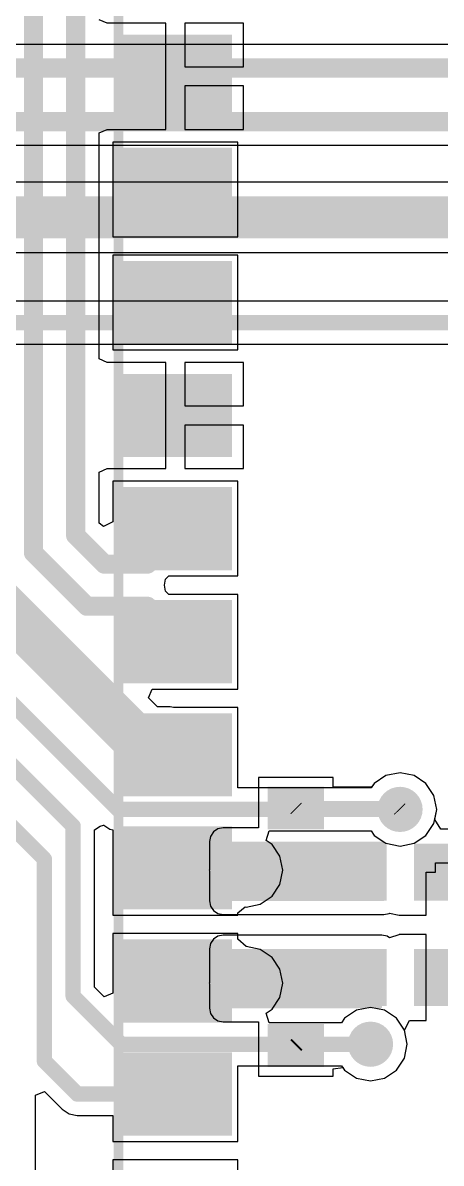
# Model space of a CAD drawing. Header units: millimetres. Extents: x -0.29 to 3.46, y -0.11 to 2.46.
# Drawn here: x 2.438 to 2.657, y 1.22 to 1.816 of the extents above; entities that cross this region are included whole.
import ezdxf

# ---------------------------------------------------------------- set-up
doc = ezdxf.new("R2010")
doc.units = ezdxf.units.MM
doc.header["$MEASUREMENT"] = 0
for name, color, linetype in [('BottomLayer', 5, 'Continuous'), ('BottomPaste', 16, 'Continuous'), ('BottomSolder', 6, 'Continuous'), ('TopLayer', 1, 'Continuous'), ('TopOverlay', 2, 'Continuous'), ('TopPaste', 8, 'Continuous'), ('TopSolder', 216, 'Continuous'), ('ViaHoleLayer', 16, 'Continuous')]:
    doc.layers.add(name, color=color, linetype=linetype)

# ---------------------------------------------------------------- blocks, each defined once
blk = doc.blocks.new('C___0402_B_5')
at = {"layer": 'BottomLayer'}
for points in [[(-0.0095, 0.0125), (-0.0095, -0.0125), (-0.0275, -0.0125), (-0.0275, 0.0125)], [(0.0275, 0.0125), (0.0275, -0.0125), (0.0095, -0.0125), (0.0095, 0.0125)]]:
    blk.add_hatch(color=5, dxfattribs=at).paths.add_polyline_path(points)
at = {"layer": 'BottomPaste'}
for points in [[(-0.0095, 0.0125), (-0.0095, -0.0125), (-0.0275, -0.0125), (-0.0275, 0.0125)], [(0.0275, 0.0125), (0.0275, -0.0125), (0.0095, -0.0125), (0.0095, 0.0125)]]:
    blk.add_hatch(color=16, dxfattribs=at).paths.add_polyline_path(points)
at = {"layer": 'BottomSolder'}
for points in [[(-0.00714, 0.01486), (-0.00714, -0.01486), (-0.02986, -0.01486), (-0.02986, 0.01486)], [(0.02986, 0.01486), (0.02986, -0.01486), (0.00714, -0.01486), (0.00714, 0.01486)]]:
    blk.add_hatch(color=6, dxfattribs=at).paths.add_polyline_path(points)
blk = doc.blocks.new('SIM7500E_15')
at = {"layer": 'TopLayer'}
for points in [[(-0.02953, -0.10039), (0.02165, -0.10039), (0.02165, -0.13583), (-0.02953, -0.13583)], [(-0.02953, -0.15945), (0.02165, -0.15945), (0.02165, -0.19488), (-0.02953, -0.19488)], [(-0.02953, -0.2185), (0.02165, -0.2185), (0.02165, -0.25394), (-0.02953, -0.25394)], [(-0.02953, -0.27756), (0.02165, -0.27756), (0.02165, -0.31299), (-0.02953, -0.31299)], [(-0.02953, -0.33661), (0.02165, -0.33661), (0.02165, -0.37205), (-0.02953, -0.37205)], [(-0.02953, -0.39567), (0.02165, -0.39567), (0.02165, -0.4311), (-0.02953, -0.4311)], [(-0.02953, -0.45472), (0.02165, -0.45472), (0.02165, -0.49016), (-0.02953, -0.49016)], [(-0.02953, -0.51378), (0.02165, -0.51378), (0.02165, -0.54921), (-0.02953, -0.54921)], [(-0.02953, -0.57283), (0.02165, -0.57283), (0.02165, -0.60827), (-0.02953, -0.60827)], [(-0.02953, -0.63189), (0.02165, -0.63189), (0.02165, -0.66732), (-0.02953, -0.66732)]]:
    blk.add_hatch(color=1, dxfattribs=at).paths.add_polyline_path(points)
at = {"layer": 'TopPaste'}
for points in [[(-0.02953, -0.10039), (0.02165, -0.10039), (0.02165, -0.13583), (-0.02953, -0.13583)], [(-0.02953, -0.15945), (0.02165, -0.15945), (0.02165, -0.19488), (-0.02953, -0.19488)], [(-0.02953, -0.2185), (0.02165, -0.2185), (0.02165, -0.25394), (-0.02953, -0.25394)], [(-0.02953, -0.27756), (0.02165, -0.27756), (0.02165, -0.31299), (-0.02953, -0.31299)], [(-0.02953, -0.33661), (0.02165, -0.33661), (0.02165, -0.37205), (-0.02953, -0.37205)], [(-0.02953, -0.39567), (0.02165, -0.39567), (0.02165, -0.4311), (-0.02953, -0.4311)], [(-0.02953, -0.45472), (0.02165, -0.45472), (0.02165, -0.49016), (-0.02953, -0.49016)], [(-0.02953, -0.51378), (0.02165, -0.51378), (0.02165, -0.54921), (-0.02953, -0.54921)], [(-0.02953, -0.57283), (0.02165, -0.57283), (0.02165, -0.60827), (-0.02953, -0.60827)], [(-0.02953, -0.63189), (0.02165, -0.63189), (0.02165, -0.66732), (-0.02953, -0.66732)]]:
    blk.add_hatch(color=8, dxfattribs=at).paths.add_polyline_path(points)
at = {"layer": 'TopSolder'}
for points in [[(-0.03353, -0.09639), (0.02565, -0.09639), (0.02565, -0.13983), (-0.03353, -0.13983)], [(-0.03353, -0.15545), (0.02565, -0.15545), (0.02565, -0.19888), (-0.03353, -0.19888)], [(-0.03353, -0.2145), (0.02565, -0.2145), (0.02565, -0.25794), (-0.03353, -0.25794)], [(-0.03353, -0.27356), (0.02565, -0.27356), (0.02565, -0.31699), (-0.03353, -0.31699)], [(-0.03353, -0.33261), (0.02565, -0.33261), (0.02565, -0.37605), (-0.03353, -0.37605)], [(-0.03353, -0.39167), (0.02565, -0.39167), (0.02565, -0.4351), (-0.03353, -0.4351)], [(-0.03353, -0.45072), (0.02565, -0.45072), (0.02565, -0.49416), (-0.03353, -0.49416)], [(-0.03353, -0.50978), (0.02565, -0.50978), (0.02565, -0.55321), (-0.03353, -0.55321)], [(-0.03353, -0.56883), (0.02565, -0.56883), (0.02565, -0.61227), (-0.03353, -0.61227)], [(-0.03353, -0.62789), (0.02565, -0.62789), (0.02565, -0.67132), (-0.03353, -0.67132)]]:
    blk.add_hatch(color=216, dxfattribs=at).paths.add_polyline_path(points)
at = {"layer": 'TopOverlay', "const_width": 0.005}
blk.add_lwpolyline([(-0.03356, -0.94639), (-0.03356, 0.12061)], dxfattribs=at)
blk = doc.blocks.new('R___0402_B_47')
at = {"layer": 'BottomLayer'}
for points in [[(-0.0095, 0.0125), (-0.0095, -0.0125), (-0.0275, -0.0125), (-0.0275, 0.0125)], [(0.0275, 0.0125), (0.0275, -0.0125), (0.0095, -0.0125), (0.0095, 0.0125)]]:
    blk.add_hatch(color=5, dxfattribs=at).paths.add_polyline_path(points)
at = {"layer": 'BottomPaste'}
for points in [[(-0.0095, 0.0125), (-0.0095, -0.0125), (-0.0275, -0.0125), (-0.0275, 0.0125)], [(0.0275, 0.0125), (0.0275, -0.0125), (0.0095, -0.0125), (0.0095, 0.0125)]]:
    blk.add_hatch(color=16, dxfattribs=at).paths.add_polyline_path(points)
at = {"layer": 'BottomSolder'}
for points in [[(-0.00733, 0.01467), (-0.00733, -0.01467), (-0.02967, -0.01467), (-0.02967, 0.01467)], [(0.02967, 0.01467), (0.02967, -0.01467), (0.00733, -0.01467), (0.00733, 0.01467)]]:
    blk.add_hatch(color=6, dxfattribs=at).paths.add_polyline_path(points)
blk = doc.blocks.new('R___0402_B_48')
at = {"layer": 'BottomLayer'}
for points in [[(-0.0095, 0.0125), (-0.0095, -0.0125), (-0.0275, -0.0125), (-0.0275, 0.0125)], [(0.0275, 0.0125), (0.0275, -0.0125), (0.0095, -0.0125), (0.0095, 0.0125)]]:
    blk.add_hatch(color=5, dxfattribs=at).paths.add_polyline_path(points)
at = {"layer": 'BottomPaste'}
for points in [[(-0.0095, 0.0125), (-0.0095, -0.0125), (-0.0275, -0.0125), (-0.0275, 0.0125)], [(0.0275, 0.0125), (0.0275, -0.0125), (0.0095, -0.0125), (0.0095, 0.0125)]]:
    blk.add_hatch(color=16, dxfattribs=at).paths.add_polyline_path(points)
at = {"layer": 'BottomSolder'}
for points in [[(-0.00733, 0.01467), (-0.00733, -0.01467), (-0.02967, -0.01467), (-0.02967, 0.01467)], [(0.02967, 0.01467), (0.02967, -0.01467), (0.00733, -0.01467), (0.00733, 0.01467)]]:
    blk.add_hatch(color=6, dxfattribs=at).paths.add_polyline_path(points)
blk = doc.blocks.new('C___0402_B_122')
at = {"layer": 'BottomLayer'}
for points in [[(-0.0095, 0.0125), (-0.0095, -0.0125), (-0.0275, -0.0125), (-0.0275, 0.0125)], [(0.0275, 0.0125), (0.0275, -0.0125), (0.0095, -0.0125), (0.0095, 0.0125)]]:
    blk.add_hatch(color=5, dxfattribs=at).paths.add_polyline_path(points)
at = {"layer": 'BottomPaste'}
for points in [[(-0.0095, 0.0125), (-0.0095, -0.0125), (-0.0275, -0.0125), (-0.0275, 0.0125)], [(0.0275, 0.0125), (0.0275, -0.0125), (0.0095, -0.0125), (0.0095, 0.0125)]]:
    blk.add_hatch(color=16, dxfattribs=at).paths.add_polyline_path(points)
at = {"layer": 'BottomSolder'}
for points in [[(-0.00714, 0.01486), (-0.00714, -0.01486), (-0.02986, -0.01486), (-0.02986, 0.01486)], [(0.02986, 0.01486), (0.02986, -0.01486), (0.00714, -0.01486), (0.00714, 0.01486)]]:
    blk.add_hatch(color=6, dxfattribs=at).paths.add_polyline_path(points)

msp = doc.modelspace()

# ---------------------------------------------------------------- hatches: boundary and pattern name
at = {"layer": 'BottomLayer'}
h = msp.add_hatch(color=5, dxfattribs=at)
edge = h.paths.add_edge_path()
edge.add_arc((2.63541, 1.40482), 0.01181, 0, 360)
for points in [[(2.543, 1.357), (2.627, 1.357), (2.627, 1.388), (2.543, 1.388)], [(2.543, 1.301), (2.626, 1.301), (2.626, 1.332), (2.543, 1.332)]]:
    msp.add_hatch(color=5, dxfattribs=at).paths.add_polyline_path(points)
h = msp.add_hatch(color=5, dxfattribs=at)
edge = h.paths.add_edge_path()
edge.add_arc((2.555, 1.373), 0.01181, 0, 360)
h = msp.add_hatch(color=5, dxfattribs=at)
edge = h.paths.add_edge_path()
edge.add_arc((2.555, 1.314), 0.01181, 0, 360)
h = msp.add_hatch(color=5, dxfattribs=at)
edge = h.paths.add_edge_path()
edge.add_arc((2.62, 1.28219), 0.01181, 0, 360)
at = {"layer": 'TopLayer'}
h = msp.add_hatch(color=1, dxfattribs=at)
edge = h.paths.add_edge_path()
edge.add_arc((2.63541, 1.40482), 0.01181, 0, 360)
h = msp.add_hatch(color=1, dxfattribs=at)
edge = h.paths.add_edge_path()
edge.add_arc((2.555, 1.373), 0.01181, 0, 360)
h = msp.add_hatch(color=1, dxfattribs=at)
edge = h.paths.add_edge_path()
edge.add_arc((2.555, 1.314), 0.01181, 0, 360)
h = msp.add_hatch(color=1, dxfattribs=at)
edge = h.paths.add_edge_path()
edge.add_arc((2.62, 1.28219), 0.01181, 0, 360)
at = {"layer": 'ViaHoleLayer'}
h = msp.add_hatch(color=16, dxfattribs=at)
edge = h.paths.add_edge_path()
edge.add_arc((2.63541, 1.40482), 0.00591, 0, 360)
h = msp.add_hatch(color=16, dxfattribs=at)
edge = h.paths.add_edge_path()
edge.add_arc((2.555, 1.373), 0.00591, 0, 360)
h = msp.add_hatch(color=16, dxfattribs=at)
edge = h.paths.add_edge_path()
edge.add_arc((2.555, 1.314), 0.00591, 0, 360)
h = msp.add_hatch(color=16, dxfattribs=at)
edge = h.paths.add_edge_path()
edge.add_arc((2.62, 1.28219), 0.00591, 0, 360)

# ---------------------------------------------------------------- linework, layer by layer
at = {"layer": 'BottomLayer'}
for p, q in [((3.20352, 1.80424), (2.33933, 1.80424)), ((2.36345, 1.75176), (3.18193, 1.75176)), ((2.982, 1.73235), (2.2346, 1.73235)), ((2.227, 1.69565), (2.9744, 1.69565)), ((2.704, 1.67022), (1.50843, 1.67022)), ((1.41532, 1.64778), (2.69935, 1.64778)), ((2.63541, 1.424), (2.62807, 1.42254)), ((2.64275, 1.42254), (2.63541, 1.424)), ((2.6005, 1.4215), (2.5615, 1.4215)), ((2.5615, 1.4215), (2.5615, 1.39514)), ((2.6005, 1.41638), (2.6005, 1.4215)), ((2.62185, 1.41839), (2.62051, 1.41638)), ((2.62807, 1.42254), (2.62185, 1.41839)), ((2.64897, 1.41839), (2.64275, 1.42254)), ((2.65313, 1.41216), (2.64897, 1.41839)), ((2.62051, 1.41638), (2.6005, 1.41638)), ((2.65459, 1.40482), (2.65313, 1.41216)), ((2.65353, 1.3995), (2.65459, 1.40482)), ((2.54027, 1.39459), (2.53795, 1.39305)), ((2.543, 1.39514), (2.54027, 1.39459)), ((2.5615, 1.39514), (2.543, 1.39514)), ((2.65669, 1.3945), (2.65353, 1.3995)), ((2.673, 1.3945), (2.65669, 1.3945)), ((2.53641, 1.39073), (2.53586, 1.388)), ((2.53586, 1.388), (2.53586, 1.37321)), ((2.53795, 1.39305), (2.53641, 1.39073)), ((2.654, 1.372), (2.654, 1.377)), ((2.654, 1.377), (2.673, 1.377)), ((2.53586, 1.37321), (2.53582, 1.373)), ((2.53582, 1.373), (2.53586, 1.37279)), ((2.53586, 1.37279), (2.53586, 1.357)), ((2.649, 1.3495), (2.649, 1.372)), ((2.649, 1.372), (2.654, 1.372)), ((2.53586, 1.357), (2.53641, 1.35427)), ((2.53641, 1.35427), (2.53795, 1.35195)), ((2.53795, 1.35195), (2.54027, 1.35041)), ((2.54027, 1.35041), (2.543, 1.34986)), ((2.543, 1.34986), (2.627, 1.34986)), ((2.627, 1.34986), (2.62973, 1.35041)), ((2.62973, 1.35041), (2.63, 1.35059)), ((2.63, 1.35059), (2.635, 1.3495)), ((2.635, 1.3495), (2.635, 1.3495)), ((2.635, 1.3495), (2.649, 1.3495)), ((2.53641, 1.33473), (2.53586, 1.332)), ((2.53795, 1.33705), (2.53641, 1.33473)), ((2.54027, 1.33859), (2.53795, 1.33705)), ((2.543, 1.33914), (2.54027, 1.33859)), ((2.626, 1.33914), (2.543, 1.33914)), ((2.62873, 1.33859), (2.626, 1.33914)), ((2.63, 1.33775), (2.62873, 1.33859)), ((2.6348, 1.33938), (2.63, 1.33775)), ((2.635, 1.3395), (2.6348, 1.33938)), ((2.649, 1.3395), (2.635, 1.3395)), ((2.649, 1.317), (2.649, 1.3395)), ((2.53586, 1.332), (2.53586, 1.31421)), ((2.649, 1.2945), (2.649, 1.317)), ((2.53586, 1.31421), (2.53582, 1.314)), ((2.53582, 1.314), (2.53586, 1.31379)), ((2.53586, 1.31379), (2.53586, 1.301)), ((2.53586, 1.301), (2.53641, 1.29827)), ((2.53641, 1.29827), (2.53795, 1.29595)), ((2.53795, 1.29595), (2.54027, 1.29441)), ((2.54027, 1.29441), (2.543, 1.29386)), ((2.543, 1.29386), (2.5615, 1.29386)), ((2.5615, 1.29386), (2.5615, 1.2655)), ((2.63772, 1.28953), (2.64041, 1.2945)), ((2.64041, 1.2945), (2.649, 1.2945)), ((2.63918, 1.28219), (2.63772, 1.28953)), ((2.63772, 1.27485), (2.63918, 1.28219)), ((2.63356, 1.26863), (2.63772, 1.27485)), ((2.6005, 1.26927), (2.6055, 1.27003)), ((2.6005, 1.2655), (2.6005, 1.26927)), ((2.6055, 1.27003), (2.60644, 1.26863)), ((2.60644, 1.26863), (2.61266, 1.26447)), ((2.62734, 1.26447), (2.63356, 1.26863)), ((2.5615, 1.2655), (2.6005, 1.2655)), ((2.61266, 1.26447), (2.62, 1.26301)), ((2.62, 1.26301), (2.62734, 1.26447))]:
    msp.add_line(p, q, dxfattribs=at)
for points, const_width in [([(2.32488, 1.792), (3.20352, 1.792)], 0.01), ([(2.349, 1.764), (3.187, 1.764)], 0.01), ([(2.227, 1.714), (2.982, 1.714)], 0.022), ([(1.382, 1.659), (2.704, 1.659)], 0.008), ([(2.581, 1.4055), (2.58134, 1.40516)], 0.008), ([(2.58134, 1.40516), (2.63508, 1.40516)], 0.008), ([(2.63508, 1.40516), (2.63541, 1.40482)], 0.008), ([(2.581, 1.2815), (2.58169, 1.28219)], 0.008), ([(2.58169, 1.28219), (2.62, 1.28219)], 0.008)]:
    msp.add_lwpolyline(points, dxfattribs=dict(at, const_width=const_width))
at = {"layer": 'BottomLayer', "const_width": 0.004}
for points in [[(2.579, 1.4055, 1), (2.583, 1.4055, 1)], [(2.57934, 1.40516, 1), (2.58334, 1.40516, 1)], [(2.57934, 1.40516, 1), (2.58334, 1.40516, 1)], [(2.63307, 1.40516, 1), (2.63707, 1.40516, 1)], [(2.63307, 1.40516, 1), (2.63707, 1.40516, 1)], [(2.63341, 1.40482, 1), (2.63741, 1.40482, 1)], [(2.579, 1.2815, 1), (2.583, 1.2815, 1)], [(2.57969, 1.28219, 1), (2.58369, 1.28219, 1)], [(2.57969, 1.28219, 1), (2.58369, 1.28219, 1)], [(2.618, 1.28219, 1), (2.622, 1.28219, 1)]]:
    msp.add_lwpolyline(points, format="xyb", close=True, dxfattribs=at)
at = {"layer": 'TopLayer'}
for p, q in [((2.48247, 1.81538), (2.47824, 1.81722)), ((2.48324, 1.81538), (2.48247, 1.81538)), ((2.51306, 1.81538), (2.48324, 1.81538)), ((2.51306, 1.78766), (2.51306, 1.81538)), ((2.55365, 1.81538), (2.52306, 1.81538)), ((2.52306, 1.81538), (2.52306, 1.79266)), ((2.55365, 1.79266), (2.55365, 1.81538)), ((2.52306, 1.79266), (2.55365, 1.79266)), ((2.51306, 1.75994), (2.51306, 1.78766)), ((2.55365, 1.78266), (2.52306, 1.78266)), ((2.52306, 1.78266), (2.52306, 1.75994)), ((2.55365, 1.75994), (2.55365, 1.78266)), ((2.47824, 1.7581), (2.48247, 1.75994)), ((2.47824, 1.64005), (2.47824, 1.7581)), ((2.48247, 1.75994), (2.48324, 1.75994)), ((2.48324, 1.75994), (2.51306, 1.75994)), ((2.52306, 1.75994), (2.55365, 1.75994)), ((2.55065, 1.75332), (2.48547, 1.75332)), ((2.48547, 1.75332), (2.48547, 1.70389)), ((2.55065, 1.70389), (2.55065, 1.75332)), ((2.48547, 1.70389), (2.55065, 1.70389)), ((2.55065, 1.69427), (2.48547, 1.69427)), ((2.48547, 1.69427), (2.48547, 1.64483)), ((2.55065, 1.64483), (2.55065, 1.69427)), ((2.48547, 1.64483), (2.55065, 1.64483)), ((2.48247, 1.63821), (2.47824, 1.64005)), ((2.48324, 1.63821), (2.48247, 1.63821)), ((2.51306, 1.63821), (2.48324, 1.63821)), ((2.51306, 1.6105), (2.51306, 1.63821)), ((2.55365, 1.63821), (2.52306, 1.63821)), ((2.52306, 1.63821), (2.52306, 1.6155)), ((2.55365, 1.6155), (2.55365, 1.63821)), ((2.52306, 1.6155), (2.55365, 1.6155)), ((2.51306, 1.58278), (2.51306, 1.6105)), ((2.55365, 1.6055), (2.52306, 1.6055)), ((2.52306, 1.6055), (2.52306, 1.58278)), ((2.55365, 1.58278), (2.55365, 1.6055)), ((2.47824, 1.58094), (2.48247, 1.58278)), ((2.47824, 1.55428), (2.47824, 1.58094)), ((2.48247, 1.58278), (2.48324, 1.58278)), ((2.48324, 1.58278), (2.51306, 1.58278)), ((2.52306, 1.58278), (2.55365, 1.58278)), ((2.55065, 1.57616), (2.48547, 1.57616)), ((2.48547, 1.57616), (2.48547, 1.55497)), ((2.55065, 1.52672), (2.55065, 1.57616)), ((2.48547, 1.55497), (2.48047, 1.55253)), ((2.48047, 1.55253), (2.47824, 1.55428)), ((2.51246, 1.52191), (2.51291, 1.52505)), ((2.51291, 1.52505), (2.51459, 1.52672)), ((2.51459, 1.52672), (2.55065, 1.52672)), ((2.51291, 1.51878), (2.51246, 1.52191)), ((2.51459, 1.5171), (2.51291, 1.51878)), ((2.55065, 1.5171), (2.51459, 1.5171)), ((2.55065, 1.46767), (2.55065, 1.5171)), ((2.50407, 1.46305), (2.50598, 1.46767)), ((2.50598, 1.46767), (2.55065, 1.46767)), ((2.50872, 1.4584), (2.50407, 1.46305)), ((2.51528, 1.4584), (2.50872, 1.4584)), ((2.51706, 1.45805), (2.51528, 1.4584)), ((2.55065, 1.45805), (2.51706, 1.45805)), ((2.55065, 1.41604), (2.55065, 1.45805)), ((2.63541, 1.424), (2.62807, 1.42254)), ((2.64275, 1.42254), (2.63541, 1.424)), ((2.62185, 1.41839), (2.62028, 1.41604)), ((2.62807, 1.42254), (2.62185, 1.41839)), ((2.64897, 1.41839), (2.64275, 1.42254)), ((2.65313, 1.41216), (2.64897, 1.41839)), ((2.62028, 1.41604), (2.55065, 1.41604)), ((2.65459, 1.40482), (2.65313, 1.41216)), ((2.65313, 1.39749), (2.65459, 1.40482)), ((2.4759, 1.39416), (2.47886, 1.39602)), ((2.4759, 1.31196), (2.4759, 1.39416)), ((2.47886, 1.39602), (2.48053, 1.39656)), ((2.48053, 1.39656), (2.48072, 1.39658)), ((2.48072, 1.39658), (2.48388, 1.39446)), ((2.48388, 1.39446), (2.48547, 1.39415)), ((2.48547, 1.39415), (2.48547, 1.34956)), ((2.5655, 1.38861), (2.56701, 1.39361)), ((2.56701, 1.39361), (2.62028, 1.39361)), ((2.62028, 1.39361), (2.62185, 1.39126)), ((2.64897, 1.39126), (2.65313, 1.39749)), ((2.56856, 1.38656), (2.5655, 1.38861)), ((2.62185, 1.39126), (2.62807, 1.38711)), ((2.64275, 1.38711), (2.64897, 1.39126)), ((2.57272, 1.38034), (2.56856, 1.38656)), ((2.62807, 1.38711), (2.63541, 1.38565)), ((2.63541, 1.38565), (2.64275, 1.38711)), ((2.57418, 1.373), (2.57272, 1.38034)), ((2.57272, 1.36566), (2.57418, 1.373)), ((2.56856, 1.35944), (2.57272, 1.36566)), ((2.56234, 1.35528), (2.56856, 1.35944)), ((2.55065, 1.35074), (2.55452, 1.35392)), ((2.55452, 1.35392), (2.555, 1.35382)), ((2.555, 1.35382), (2.56234, 1.35528)), ((2.48547, 1.34956), (2.55065, 1.34956)), ((2.55065, 1.34956), (2.55065, 1.35074)), ((2.55065, 1.33994), (2.48547, 1.33994)), ((2.48547, 1.33994), (2.48547, 1.30892)), ((2.55065, 1.33705), (2.55065, 1.33994)), ((2.555, 1.33318), (2.55065, 1.33705)), ((2.56234, 1.33172), (2.555, 1.33318)), ((2.56856, 1.32756), (2.56234, 1.33172)), ((2.57272, 1.32134), (2.56856, 1.32756)), ((2.57418, 1.314), (2.57272, 1.32134)), ((2.48085, 1.30701), (2.4759, 1.31196)), ((2.57272, 1.30666), (2.57418, 1.314)), ((2.48547, 1.30892), (2.48085, 1.30701)), ((2.56856, 1.30044), (2.57272, 1.30666)), ((2.56552, 1.2984), (2.56856, 1.30044)), ((2.56704, 1.2934), (2.56552, 1.2984)), ((2.61266, 1.29991), (2.60644, 1.29575)), ((2.62, 1.30137), (2.61266, 1.29991)), ((2.62734, 1.29991), (2.62, 1.30137)), ((2.63356, 1.29575), (2.62734, 1.29991)), ((2.60487, 1.2934), (2.56704, 1.2934)), ((2.60644, 1.29575), (2.60487, 1.2934)), ((2.63772, 1.28953), (2.63356, 1.29575)), ((2.63918, 1.28219), (2.63772, 1.28953)), ((2.63772, 1.27485), (2.63918, 1.28219)), ((2.63356, 1.26863), (2.63772, 1.27485)), ((2.55065, 1.23145), (2.55065, 1.27097)), ((2.55065, 1.27097), (2.60487, 1.27097)), ((2.60487, 1.27097), (2.60644, 1.26863)), ((2.60644, 1.26863), (2.61266, 1.26447)), ((2.62734, 1.26447), (2.63356, 1.26863)), ((2.61266, 1.26447), (2.62, 1.26301)), ((2.62, 1.26301), (2.62734, 1.26447)), ((2.44503, 1.25558), (2.44965, 1.25749)), ((2.44965, 1.25749), (2.4589, 1.24823)), ((2.44503, 1.18083), (2.44503, 1.25558)), ((2.4589, 1.24823), (2.4589, 1.24823)), ((2.4589, 1.24823), (2.46254, 1.2458)), ((2.46254, 1.2458), (2.46683, 1.24495)), ((2.46683, 1.24495), (2.46684, 1.24495)), ((2.46684, 1.24495), (2.48547, 1.24495)), ((2.48547, 1.24495), (2.48547, 1.23145)), ((2.48547, 1.23145), (2.55065, 1.23145)), ((2.55065, 1.22183), (2.48547, 1.22183)), ((2.48547, 1.22183), (2.48547, 1.21546)), ((2.55065, 1.17239), (2.55065, 1.22183))]:
    msp.add_line(p, q, dxfattribs=at)
for points, const_width in [([(2.466, 1.54791), (2.466, 2.17211)], 0.01), ([(2.444, 1.5388), (2.444, 2.163)], 0.01), ([(2.50347, 1.53291), (2.522, 1.55144)], 0.01), ([(2.466, 1.54791), (2.481, 1.53291)], 0.01), ([(2.444, 1.5388), (2.47189, 1.51091)], 0.01), ([(2.415, 1.524), (2.49895, 1.44005)], 0.025), ([(2.481, 1.53291), (2.50347, 1.53291)], 0.01), ([(2.47189, 1.51091), (2.50347, 1.51091)], 0.01), ([(2.50347, 1.51091), (2.522, 1.49239)], 0.01), ([(2.385, 1.508), (2.48818, 1.40482)], 0.008), ([(2.38468, 1.47607), (2.46469, 1.39606)], 0.008), ([(2.385, 1.44349), (2.44969, 1.3788)], 0.008), ([(2.49895, 1.44005), (2.51528, 1.44005)], 0.022), ([(2.51528, 1.44005), (2.522, 1.43333)], 0.022), ([(2.48818, 1.40482), (2.63541, 1.40482)], 0.008), ([(2.46469, 1.30731), (2.46469, 1.39606)], 0.008), ([(2.44969, 1.27331), (2.44969, 1.3788)], 0.008), ([(2.522, 1.37428), (2.52297, 1.37331)], 0.022), ([(2.52297, 1.37331), (2.55469, 1.37331)], 0.022), ([(2.55469, 1.37331), (2.555, 1.373)], 0.022), ([(2.522, 1.31522), (2.52291, 1.31431)], 0.022), ([(2.52291, 1.31431), (2.55469, 1.31431)], 0.022), ([(2.55469, 1.31431), (2.555, 1.314)], 0.022), ([(2.46469, 1.30731), (2.48981, 1.28219)], 0.008), ([(2.48981, 1.28219), (2.62, 1.28219)], 0.008), ([(2.44969, 1.27331), (2.46683, 1.25617)], 0.008), ([(2.46683, 1.25617), (2.522, 1.25617)], 0.008)]:
    msp.add_lwpolyline(points, dxfattribs=dict(at, const_width=const_width))
for points, const_width in [([(2.5195, 1.55144, 1), (2.5245, 1.55144, 1)], 0.005), ([(2.4635, 1.54791, 1), (2.4685, 1.54791, 1)], 0.005), ([(2.4635, 1.54791, 1), (2.4685, 1.54791, 1)], 0.005), ([(2.4415, 1.5388, 1), (2.4465, 1.5388, 1)], 0.005), ([(2.4415, 1.5388, 1), (2.4465, 1.5388, 1)], 0.005), ([(2.4785, 1.53291, 1), (2.4835, 1.53291, 1)], 0.005), ([(2.4785, 1.53291, 1), (2.4835, 1.53291, 1)], 0.005), ([(2.50097, 1.53291, 1), (2.50597, 1.53291, 1)], 0.005), ([(2.50097, 1.53291, 1), (2.50597, 1.53291, 1)], 0.005), ([(2.46939, 1.51091, 1), (2.47439, 1.51091, 1)], 0.005), ([(2.46939, 1.51091, 1), (2.47439, 1.51091, 1)], 0.005), ([(2.50097, 1.51091, 1), (2.50597, 1.51091, 1)], 0.005), ([(2.50097, 1.51091, 1), (2.50597, 1.51091, 1)], 0.005), ([(2.5195, 1.49239, 1), (2.5245, 1.49239, 1)], 0.005), ([(2.4927, 1.44005, 1), (2.5052, 1.44005, 1)], 0.0125), ([(2.49345, 1.44005, 1), (2.50445, 1.44005, 1)], 0.011), ([(2.50978, 1.44005, 1), (2.52078, 1.44005, 1)], 0.011), ([(2.50978, 1.44005, 1), (2.52078, 1.44005, 1)], 0.011), ([(2.5165, 1.43333, 1), (2.5275, 1.43333, 1)], 0.011), ([(2.48617, 1.40482, 1), (2.49017, 1.40482, 1)], 0.004), ([(2.48617, 1.40482, 1), (2.49017, 1.40482, 1)], 0.004), ([(2.63341, 1.40482, 1), (2.63741, 1.40482, 1)], 0.004), ([(2.46269, 1.39606, 1), (2.46669, 1.39606, 1)], 0.004), ([(2.46269, 1.39606, 1), (2.46669, 1.39606, 1)], 0.004), ([(2.44769, 1.3788, 1), (2.45169, 1.3788, 1)], 0.004), ([(2.44769, 1.3788, 1), (2.45169, 1.3788, 1)], 0.004), ([(2.5165, 1.37428, 1), (2.5275, 1.37428, 1)], 0.011), ([(2.51747, 1.37331, 1), (2.52847, 1.37331, 1)], 0.011), ([(2.51747, 1.37331, 1), (2.52847, 1.37331, 1)], 0.011), ([(2.54919, 1.37331, 1), (2.56019, 1.37331, 1)], 0.011), ([(2.54919, 1.37331, 1), (2.56019, 1.37331, 1)], 0.011), ([(2.5495, 1.373, 1), (2.5605, 1.373, 1)], 0.011), ([(2.5165, 1.31522, 1), (2.5275, 1.31522, 1)], 0.011), ([(2.51741, 1.31431, 1), (2.52841, 1.31431, 1)], 0.011), ([(2.51741, 1.31431, 1), (2.52841, 1.31431, 1)], 0.011), ([(2.54919, 1.31431, 1), (2.56019, 1.31431, 1)], 0.011), ([(2.54919, 1.31431, 1), (2.56019, 1.31431, 1)], 0.011), ([(2.5495, 1.314, 1), (2.5605, 1.314, 1)], 0.011), ([(2.46269, 1.30731, 1), (2.46669, 1.30731, 1)], 0.004), ([(2.46269, 1.30731, 1), (2.46669, 1.30731, 1)], 0.004), ([(2.48781, 1.28219, 1), (2.49181, 1.28219, 1)], 0.004), ([(2.48781, 1.28219, 1), (2.49181, 1.28219, 1)], 0.004), ([(2.618, 1.28219, 1), (2.622, 1.28219, 1)], 0.004), ([(2.44769, 1.27331, 1), (2.45169, 1.27331, 1)], 0.004), ([(2.44769, 1.27331, 1), (2.45169, 1.27331, 1)], 0.004), ([(2.46483, 1.25617, 1), (2.46883, 1.25617, 1)], 0.004), ([(2.46483, 1.25617, 1), (2.46883, 1.25617, 1)], 0.004), ([(2.52, 1.25617, 1), (2.524, 1.25617, 1)], 0.004)]:
    msp.add_lwpolyline(points, format="xyb", close=True, dxfattribs=dict(at, const_width=const_width))

# ---------------------------------------------------------------- block references
msp.add_blockref('SIM7500E_15', (2.522, 1.90577))
for name, p, rotation in [('R___0402_B_48', (2.581, 1.387), 270), ('C___0402_B_5', (2.6355, 1.372), 180), ('R___0402_B_47', (2.581, 1.3), 90), ('C___0402_B_122', (2.6355, 1.317), 180)]:
    msp.add_blockref(name, p, dxfattribs=dict(rotation=rotation))

doc.saveas('drawing.dxf')
